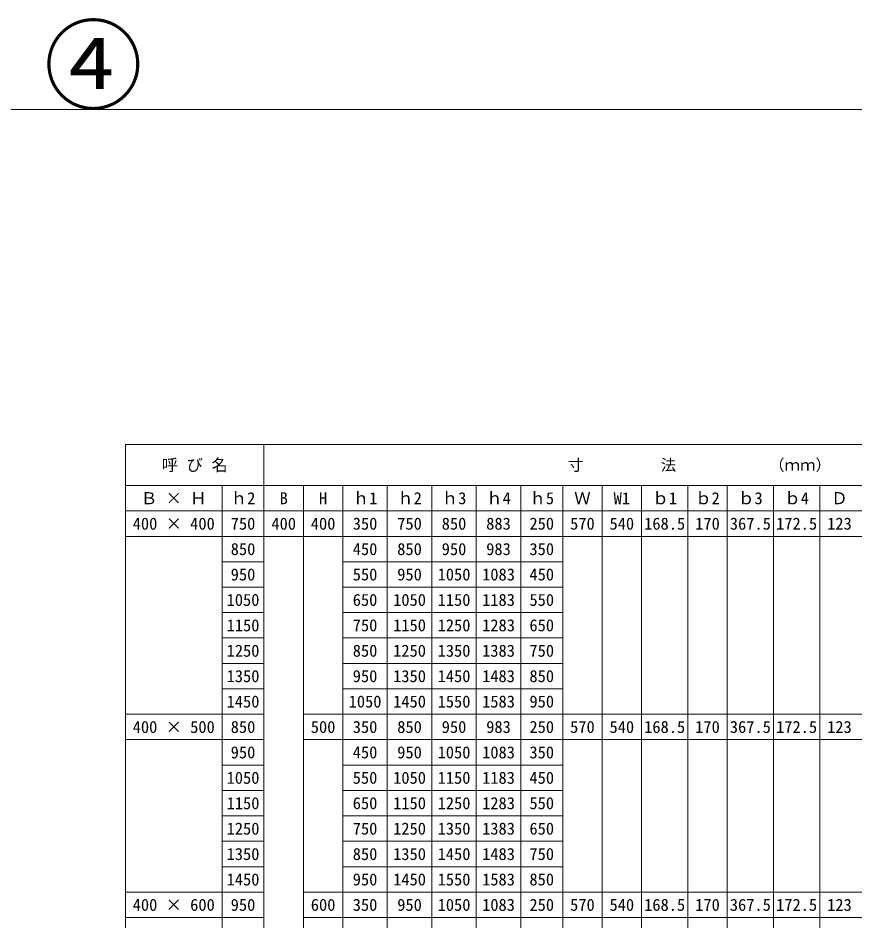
# Model space of a CAD drawing. Units: millimetres at full size; details may follow other scales. Extents: x 50430 to 75195, y -63423 to -40900.
# Drawn here: x 68708 to 71999, y -52875 to -49322 of the extents above; entities that cross this region are included whole.
import ezdxf
from ezdxf.enums import TextEntityAlignment as Align

# ---------------------------------------------------------------- set-up
doc = ezdxf.new("R2010")
doc.units = ezdxf.units.MM
doc.header["$LTSCALE"] = 30
for name, color, linetype, lineweight in [('DEFPOINTS_3', 8, 'Continuous', 0), ('寸法線', 7, 'Continuous', 9), ('枠', 5, 'Continuous', 5), ('補助線', 8, 'Continuous', 13)]:
    doc.layers.add(name, color=color, linetype=linetype, lineweight=lineweight)
doc.styles.add('ＭＳ ゴシック', font='')
doc.styles.add('ＭＳ Ｐゴシック', font='')
doc.styles.get('ＭＳ ゴシック').set_extended_font_data('MS Gothic')
doc.styles.get('ＭＳ Ｐゴシック').set_extended_font_data('MS PGothic')

msp = doc.modelspace()

# ---------------------------------------------------------------- linework, layer by layer
at = {"layer": 'DEFPOINTS_3'}
for p, q in [((69130.05, -51361.69), (69510.05, -51361.69)), ((69675.05, -51361.69), (69985.05, -51361.69)), ((70850.05, -51361.69), (73328.32, -51361.69)), ((69130.05, -52161.69), (69510.05, -52161.69)), ((69830.05, -52161.69), (69985.05, -52161.69)), ((70850.05, -52161.69), (73101.05, -52161.69)), ((69130.05, -52861.69), (69510.05, -52861.69)), ((69830.05, -52861.69), (69985.05, -52861.69)), ((70850.05, -52861.69), (73101.05, -52861.69))]:
    msp.add_line(p, q, dxfattribs=at)
at = {"layer": '寸法線', "lineweight": 13}
for p, q in [((69130.05, -51000.23), (73782.87, -51000.23)), ((69130.05, -51000.23), (69130.05, -51261.69)), ((69675.05, -51000.23), (69675.05, -51261.69)), ((69130.05, -51161.69), (73782.87, -51161.69)), ((69510.05, -51161.69), (69510.05, -51261.69)), ((69830.05, -51161.69), (69830.05, -51261.69)), ((69985.05, -51161.69), (69985.05, -51261.69)), ((70160.05, -51161.69), (70160.05, -51261.69)), ((70335.05, -51161.69), (70335.05, -51261.69)), ((70510.05, -51161.69), (70510.05, -51261.69)), ((70685.05, -51161.69), (70685.05, -51261.69)), ((70850.05, -51161.69), (70850.05, -51261.69)), ((71005.05, -51161.69), (71005.05, -51261.69)), ((71160.05, -51161.69), (71160.05, -51261.69)), ((71342.05, -51161.69), (71342.05, -51261.69)), ((71497.05, -51161.69), (71497.05, -51261.69)), ((71679.05, -51161.69), (71679.05, -51261.69)), ((71861.05, -51161.69), (71861.05, -51261.69)), ((69130.05, -51261.69), (73782.87, -51261.69)), ((69130.05, -51261.69), (69130.05, -51361.69)), ((69510.05, -51261.69), (69510.05, -51361.69)), ((69675.05, -51261.69), (69675.05, -51361.69)), ((69830.05, -51261.69), (69830.05, -51361.69)), ((69985.05, -51261.69), (69985.05, -51461.69)), ((70160.05, -51261.69), (70160.05, -54261.69)), ((70335.05, -51261.69), (70335.05, -54261.69)), ((70510.05, -51261.69), (70510.05, -54261.69)), ((70685.05, -51261.69), (70685.05, -54261.69)), ((70850.05, -51261.69), (70850.05, -54261.69)), ((71005.05, -51261.69), (71005.05, -54261.69)), ((71160.05, -51261.69), (71160.05, -54261.69)), ((71342.05, -51261.69), (71342.05, -54261.69)), ((71497.05, -51261.69), (71497.05, -54261.69)), ((71679.05, -51261.69), (71679.05, -52861.69)), ((71861.05, -51261.69), (71861.05, -52861.69)), ((69130.05, -51361.69), (69130.05, -52061.69)), ((69510.05, -51361.69), (69675.05, -51361.69)), ((69510.05, -51361.69), (69510.05, -52061.69)), ((69675.05, -51361.69), (69675.05, -54261.69)), ((69830.05, -51361.69), (69830.05, -54261.69)), ((69985.05, -51361.69), (70850.05, -51361.69)), ((69510.05, -51461.69), (69675.05, -51461.69)), ((69985.05, -51461.69), (70685.05, -51461.69)), ((69985.05, -51461.69), (69985.05, -52061.69)), ((70685.05, -51461.69), (70850.05, -51461.69)), ((69510.05, -51561.69), (69675.05, -51561.69)), ((69985.05, -51561.69), (70685.05, -51561.69)), ((70685.05, -51561.69), (70850.05, -51561.69)), ((69510.05, -51661.69), (69675.05, -51661.69)), ((69985.05, -51661.69), (70685.05, -51661.69)), ((70685.05, -51661.69), (70850.05, -51661.69)), ((69510.05, -51761.69), (69675.05, -51761.69)), ((69985.05, -51761.69), (70685.05, -51761.69)), ((70685.05, -51761.69), (70850.05, -51761.69)), ((69510.05, -51861.69), (69675.05, -51861.69)), ((69985.05, -51861.69), (70685.05, -51861.69)), ((70685.05, -51861.69), (70850.05, -51861.69)), ((69510.05, -51961.69), (69675.05, -51961.69)), ((69985.05, -51961.69), (70685.05, -51961.69)), ((70685.05, -51961.69), (70850.05, -51961.69)), ((69130.05, -52061.69), (69510.05, -52061.69)), ((69130.05, -52061.69), (69130.05, -52161.69)), ((69510.05, -52061.69), (69675.05, -52061.69)), ((69510.05, -52061.69), (69510.05, -52161.69)), ((69830.05, -52061.69), (73101.05, -52061.69)), ((69985.05, -52061.69), (69985.05, -52261.69)), ((69130.05, -52161.69), (69130.05, -52761.69)), ((69510.05, -52161.69), (69675.05, -52161.69)), ((69510.05, -52161.69), (69510.05, -52761.69)), ((69985.05, -52161.69), (70850.05, -52161.69)), ((69510.05, -52261.69), (69675.05, -52261.69)), ((69985.05, -52261.69), (70685.05, -52261.69)), ((69985.05, -52261.69), (69985.05, -52761.69)), ((70685.05, -52261.69), (70850.05, -52261.69)), ((69510.05, -52361.69), (69675.05, -52361.69)), ((69985.05, -52361.69), (70685.05, -52361.69)), ((70685.05, -52361.69), (70850.05, -52361.69)), ((69510.05, -52461.69), (69675.05, -52461.69)), ((69985.05, -52461.69), (70685.05, -52461.69)), ((70685.05, -52461.69), (70850.05, -52461.69)), ((69510.05, -52561.69), (69675.05, -52561.69)), ((69985.05, -52561.69), (70685.05, -52561.69)), ((70685.05, -52561.69), (70850.05, -52561.69)), ((69510.05, -52661.69), (69675.05, -52661.69)), ((69985.05, -52661.69), (70685.05, -52661.69)), ((70685.05, -52661.69), (70850.05, -52661.69)), ((69130.05, -52761.69), (69510.05, -52761.69)), ((69130.05, -52761.69), (69130.05, -52861.69)), ((69510.05, -52761.69), (69675.05, -52761.69)), ((69510.05, -52761.69), (69510.05, -52861.69)), ((69830.05, -52761.69), (73101.05, -52761.69)), ((69985.05, -52761.69), (69985.05, -52961.69)), ((69130.05, -52861.69), (69130.05, -53361.69)), ((69510.05, -52861.69), (69675.05, -52861.69)), ((69510.05, -52861.69), (69510.05, -53361.69)), ((69985.05, -52861.69), (70850.05, -52861.69)), ((71679.05, -52861.69), (71679.05, -53361.69)), ((71861.05, -52861.69), (71861.05, -53361.69))]:
    msp.add_line(p, q, dxfattribs=at)
at = {"layer": '枠', "lineweight": 20}
msp.add_line((64003.72, -49681.72), (74003.72, -49681.72), dxfattribs=at)

# ---------------------------------------------------------------- texts
at = {"layer": '寸法線'}
for s, height, style, p in [('呼  び  名', 46.61, 'ＭＳ Ｐゴシック', (69402.55, -51080.96)), ('寸          法            （ｍｍ）', 44.71, 'ＭＳ ゴシック', (71388.05, -51080.96)), ('Ｂ × Ｈ', 47.47, 'ＭＳ ゴシック', (69320.05, -51211.69)), ('ｈ2', 47.47, 'ＭＳ ゴシック', (69592.55, -51211.69)), ('B', 47.47, 'ＭＳ ゴシック', (69752.55, -51211.69)), ('H', 47.47, 'ＭＳ ゴシック', (69907.55, -51211.69)), ('ｈ1', 47.47, 'ＭＳ ゴシック', (70072.55, -51211.69)), ('ｈ2', 47.47, 'ＭＳ ゴシック', (70247.55, -51211.69)), ('ｈ3', 47.47, 'ＭＳ ゴシック', (70422.55, -51211.69)), ('ｈ4', 47.47, 'ＭＳ ゴシック', (70597.55, -51211.69)), ('ｈ5', 47.47, 'ＭＳ ゴシック', (70767.55, -51211.69)), ('Ｗ', 47.47, 'ＭＳ ゴシック', (70927.55, -51211.69)), ('W1', 47.47, 'ＭＳ ゴシック', (71082.55, -51211.69)), ('ｂ1', 47.47, 'ＭＳ ゴシック', (71251.05, -51211.69)), ('ｂ2', 47.47, 'ＭＳ ゴシック', (71419.55, -51211.69)), ('ｂ3', 47.47, 'ＭＳ ゴシック', (71588.05, -51211.69)), ('ｂ4', 47.47, 'ＭＳ ゴシック', (71770.05, -51211.69)), ('Ｄ', 47.47, 'ＭＳ ゴシック', (71938.55, -51211.69)), ('400 × 400', 47.47, 'ＭＳ ゴシック', (69320.05, -51311.69)), ('750', 47.47, 'ＭＳ ゴシック', (69592.55, -51311.69)), ('400', 47.47, 'ＭＳ ゴシック', (69752.55, -51311.69)), ('400', 47.47, 'ＭＳ ゴシック', (69907.55, -51311.69)), ('350', 47.47, 'ＭＳ ゴシック', (70072.55, -51311.69)), ('750', 47.47, 'ＭＳ ゴシック', (70247.55, -51311.69)), ('850', 47.47, 'ＭＳ ゴシック', (70422.55, -51311.69)), ('883', 47.47, 'ＭＳ ゴシック', (70597.55, -51311.69)), ('250', 47.47, 'ＭＳ ゴシック', (70767.55, -51311.69)), ('570', 47.47, 'ＭＳ ゴシック', (70927.55, -51311.69)), ('540', 47.47, 'ＭＳ ゴシック', (71082.55, -51311.69)), ('168.5', 47.47, 'ＭＳ ゴシック', (71251.05, -51311.69)), ('170', 47.47, 'ＭＳ ゴシック', (71419.55, -51311.69)), ('367.5', 47.47, 'ＭＳ ゴシック', (71588.05, -51311.69)), ('172.5', 47.47, 'ＭＳ ゴシック', (71770.05, -51311.69)), ('123', 47.47, 'ＭＳ ゴシック', (71938.55, -51311.69)), ('850', 47.47, 'ＭＳ ゴシック', (69592.55, -51411.69)), ('450', 47.47, 'ＭＳ ゴシック', (70072.55, -51411.69)), ('850', 47.47, 'ＭＳ ゴシック', (70247.55, -51411.69)), ('950', 47.47, 'ＭＳ ゴシック', (70422.55, -51411.69)), ('983', 47.47, 'ＭＳ ゴシック', (70597.55, -51411.69)), ('350', 47.47, 'ＭＳ ゴシック', (70767.55, -51411.69)), ('950', 47.47, 'ＭＳ ゴシック', (69592.55, -51511.69)), ('550', 47.47, 'ＭＳ ゴシック', (70072.55, -51511.69)), ('950', 47.47, 'ＭＳ ゴシック', (70247.55, -51511.69)), ('1050', 47.47, 'ＭＳ ゴシック', (70422.55, -51511.69)), ('1083', 47.47, 'ＭＳ ゴシック', (70597.55, -51511.69)), ('450', 47.47, 'ＭＳ ゴシック', (70767.55, -51511.69)), ('1050', 47.47, 'ＭＳ ゴシック', (69592.55, -51611.69)), ('650', 47.47, 'ＭＳ ゴシック', (70072.55, -51611.69)), ('1050', 47.47, 'ＭＳ ゴシック', (70247.55, -51611.69)), ('1150', 47.47, 'ＭＳ ゴシック', (70422.55, -51611.69)), ('1183', 47.47, 'ＭＳ ゴシック', (70597.55, -51611.69)), ('550', 47.47, 'ＭＳ ゴシック', (70767.55, -51611.69)), ('1150', 47.47, 'ＭＳ ゴシック', (69592.55, -51711.69)), ('750', 47.47, 'ＭＳ ゴシック', (70072.55, -51711.69)), ('1150', 47.47, 'ＭＳ ゴシック', (70247.55, -51711.69)), ('1250', 47.47, 'ＭＳ ゴシック', (70422.55, -51711.69)), ('1283', 47.47, 'ＭＳ ゴシック', (70597.55, -51711.69)), ('650', 47.47, 'ＭＳ ゴシック', (70767.55, -51711.69)), ('1250', 47.47, 'ＭＳ ゴシック', (69592.55, -51811.69)), ('850', 47.47, 'ＭＳ ゴシック', (70072.55, -51811.69)), ('1250', 47.47, 'ＭＳ ゴシック', (70247.55, -51811.69)), ('1350', 47.47, 'ＭＳ ゴシック', (70422.55, -51811.69)), ('1383', 47.47, 'ＭＳ ゴシック', (70597.55, -51811.69)), ('750', 47.47, 'ＭＳ ゴシック', (70767.55, -51811.69)), ('1350', 47.47, 'ＭＳ ゴシック', (69592.55, -51911.69)), ('950', 47.47, 'ＭＳ ゴシック', (70072.55, -51911.69)), ('1350', 47.47, 'ＭＳ ゴシック', (70247.55, -51911.69)), ('1450', 47.47, 'ＭＳ ゴシック', (70422.55, -51911.69)), ('1483', 47.47, 'ＭＳ ゴシック', (70597.55, -51911.69)), ('850', 47.47, 'ＭＳ ゴシック', (70767.55, -51911.69)), ('1450', 47.47, 'ＭＳ ゴシック', (69592.55, -52011.69)), ('1050', 47.47, 'ＭＳ ゴシック', (70072.55, -52011.69)), ('1450', 47.47, 'ＭＳ ゴシック', (70247.55, -52011.69)), ('1550', 47.47, 'ＭＳ ゴシック', (70422.55, -52011.69)), ('1583', 47.47, 'ＭＳ ゴシック', (70597.55, -52011.69)), ('950', 47.47, 'ＭＳ ゴシック', (70767.55, -52011.69)), ('400 × 500', 47.47, 'ＭＳ ゴシック', (69320.05, -52111.69)), ('850', 47.47, 'ＭＳ ゴシック', (69592.55, -52111.69)), ('500', 47.47, 'ＭＳ ゴシック', (69907.55, -52111.69)), ('350', 47.47, 'ＭＳ ゴシック', (70072.55, -52111.69)), ('850', 47.47, 'ＭＳ ゴシック', (70247.55, -52111.69)), ('950', 47.47, 'ＭＳ ゴシック', (70422.55, -52111.69)), ('983', 47.47, 'ＭＳ ゴシック', (70597.55, -52111.69)), ('250', 47.47, 'ＭＳ ゴシック', (70767.55, -52111.69)), ('570', 47.47, 'ＭＳ ゴシック', (70927.55, -52111.69)), ('540', 47.47, 'ＭＳ ゴシック', (71082.55, -52111.69)), ('168.5', 47.47, 'ＭＳ ゴシック', (71251.05, -52111.69)), ('170', 47.47, 'ＭＳ ゴシック', (71419.55, -52111.69)), ('367.5', 47.47, 'ＭＳ ゴシック', (71588.05, -52111.69)), ('172.5', 47.47, 'ＭＳ ゴシック', (71770.05, -52111.69)), ('123', 47.47, 'ＭＳ ゴシック', (71938.55, -52111.69)), ('950', 47.47, 'ＭＳ ゴシック', (69592.55, -52211.69)), ('450', 47.47, 'ＭＳ ゴシック', (70072.55, -52211.69)), ('950', 47.47, 'ＭＳ ゴシック', (70247.55, -52211.69)), ('1050', 47.47, 'ＭＳ ゴシック', (70422.55, -52211.69)), ('1083', 47.47, 'ＭＳ ゴシック', (70597.55, -52211.69)), ('350', 47.47, 'ＭＳ ゴシック', (70767.55, -52211.69)), ('1050', 47.47, 'ＭＳ ゴシック', (69592.55, -52311.69)), ('550', 47.47, 'ＭＳ ゴシック', (70072.55, -52311.69)), ('1050', 47.47, 'ＭＳ ゴシック', (70247.55, -52311.69)), ('1150', 47.47, 'ＭＳ ゴシック', (70422.55, -52311.69)), ('1183', 47.47, 'ＭＳ ゴシック', (70597.55, -52311.69)), ('450', 47.47, 'ＭＳ ゴシック', (70767.55, -52311.69)), ('1150', 47.47, 'ＭＳ ゴシック', (69592.55, -52411.69)), ('650', 47.47, 'ＭＳ ゴシック', (70072.55, -52411.69)), ('1150', 47.47, 'ＭＳ ゴシック', (70247.55, -52411.69)), ('1250', 47.47, 'ＭＳ ゴシック', (70422.55, -52411.69)), ('1283', 47.47, 'ＭＳ ゴシック', (70597.55, -52411.69)), ('550', 47.47, 'ＭＳ ゴシック', (70767.55, -52411.69)), ('1250', 47.47, 'ＭＳ ゴシック', (69592.55, -52511.69)), ('750', 47.47, 'ＭＳ ゴシック', (70072.55, -52511.69)), ('1250', 47.47, 'ＭＳ ゴシック', (70247.55, -52511.69)), ('1350', 47.47, 'ＭＳ ゴシック', (70422.55, -52511.69)), ('1383', 47.47, 'ＭＳ ゴシック', (70597.55, -52511.69)), ('650', 47.47, 'ＭＳ ゴシック', (70767.55, -52511.69)), ('1350', 47.47, 'ＭＳ ゴシック', (69592.55, -52611.69)), ('850', 47.47, 'ＭＳ ゴシック', (70072.55, -52611.69)), ('1350', 47.47, 'ＭＳ ゴシック', (70247.55, -52611.69)), ('1450', 47.47, 'ＭＳ ゴシック', (70422.55, -52611.69)), ('1483', 47.47, 'ＭＳ ゴシック', (70597.55, -52611.69)), ('750', 47.47, 'ＭＳ ゴシック', (70767.55, -52611.69)), ('1450', 47.47, 'ＭＳ ゴシック', (69592.55, -52711.69)), ('950', 47.47, 'ＭＳ ゴシック', (70072.55, -52711.69)), ('1450', 47.47, 'ＭＳ ゴシック', (70247.55, -52711.69)), ('1550', 47.47, 'ＭＳ ゴシック', (70422.55, -52711.69)), ('1583', 47.47, 'ＭＳ ゴシック', (70597.55, -52711.69)), ('850', 47.47, 'ＭＳ ゴシック', (70767.55, -52711.69)), ('400 × 600', 47.47, 'ＭＳ ゴシック', (69320.05, -52811.69)), ('950', 47.47, 'ＭＳ ゴシック', (69592.55, -52811.69)), ('600', 47.47, 'ＭＳ ゴシック', (69907.55, -52811.69)), ('350', 47.47, 'ＭＳ ゴシック', (70072.55, -52811.69)), ('950', 47.47, 'ＭＳ ゴシック', (70247.55, -52811.69)), ('1050', 47.47, 'ＭＳ ゴシック', (70422.55, -52811.69)), ('1083', 47.47, 'ＭＳ ゴシック', (70597.55, -52811.69)), ('250', 47.47, 'ＭＳ ゴシック', (70767.55, -52811.69)), ('570', 47.47, 'ＭＳ ゴシック', (70927.55, -52811.69)), ('540', 47.47, 'ＭＳ ゴシック', (71082.55, -52811.69)), ('168.5', 47.47, 'ＭＳ ゴシック', (71251.05, -52811.69)), ('170', 47.47, 'ＭＳ ゴシック', (71419.55, -52811.69)), ('367.5', 47.47, 'ＭＳ ゴシック', (71588.05, -52811.69)), ('172.5', 47.47, 'ＭＳ ゴシック', (71770.05, -52811.69)), ('123', 47.47, 'ＭＳ ゴシック', (71938.55, -52811.69))]:
    msp.add_text(s, height=height, dxfattribs=dict(at, style=style)).set_placement(p, align=Align.MIDDLE_CENTER)
at = {"layer": '補助線', "color": 1, "style": 'ＭＳ ゴシック'}
msp.add_text('④', height=284.8, dxfattribs=at).set_placement((69003.72, -49736.35), align=Align.BOTTOM_CENTER)

doc.saveas('drawing.dxf')
